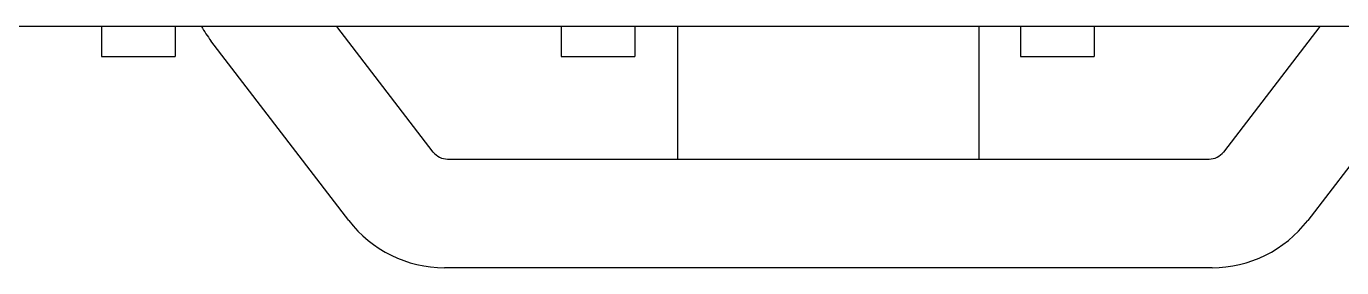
# Model space of a CAD drawing. Header units: millimetres. Extents: x -11 to 5160, y -11 to 2043.
# Drawn here: x 4011.04 to 4014.734, y 1235.866 to 1236.543 of the extents above; entities that cross this region are included whole.
import ezdxf

# ---------------------------------------------------------------- set-up
doc = ezdxf.new("R2010")
doc.units = ezdxf.units.MM

# ---------------------------------------------------------------- blocks, each defined once
blk = doc.blocks.new('FX5U-32MT ES PLC')
at = {"color": 7, "linetype": 'Continuous'}
for p, q in [((149.5, -45), (0.5, -45)), ((103.05, -45), (103.05, -45.5)), ((104.27, -45), (104.27, -45.5)), ((108.54752, -47.08265), (106.9492, -45)), ((110.67, -45), (110.67, -45.5)), ((111.89, -45), (111.89, -45.5)), ((112.60002, -45), (112.6, -47.2)), ((117.6, -47.2), (117.60001, -45)), ((118.29, -45), (118.29, -45.5)), ((119.51, -45), (119.51, -45.5)), ((123.2508, -45), (121.65249, -47.08265)), ((107.14959, -48.21764), (104.86339, -45.23865)), ((125.33662, -45.23865), (123.05042, -48.21764)), ((103.05, -45.5), (104.27, -45.5)), ((110.67, -45.5), (111.89, -45.5)), ((118.29, -45.5), (119.51, -45.5)), ((108.78552, -47.2), (121.41449, -47.2)), ((121.4638, -49), (108.73621, -49))]:
    blk.add_line(p, q, dxfattribs=at)
for centre, radius, start, end in [((106.45, -44.02101), 2, 209.30737, 217.50414), ((108.78552, -46.9), 0.3, 217.50414, 270), ((121.41449, -46.9), 0.3, 270, 322.49586), ((108.73621, -47), 2, 217.50414, 270), ((121.4638, -47), 2, 270, 322.49586)]:
    blk.add_arc(centre, radius, start, end, dxfattribs=at)
blk = doc.blocks.new('*U224')
blk.add_blockref('FX5U-32MT ES PLC', (16.848, 110))

msp = doc.modelspace()

# ---------------------------------------------------------------- block references
at = {"xscale": 0.1693510201669083, "yscale": 0.1693510201669083, "zscale": 0.1693510201669083}
msp.add_blockref('*U224', (3990.9468, 1225.5354), dxfattribs=at)

doc.saveas('drawing.dxf')
